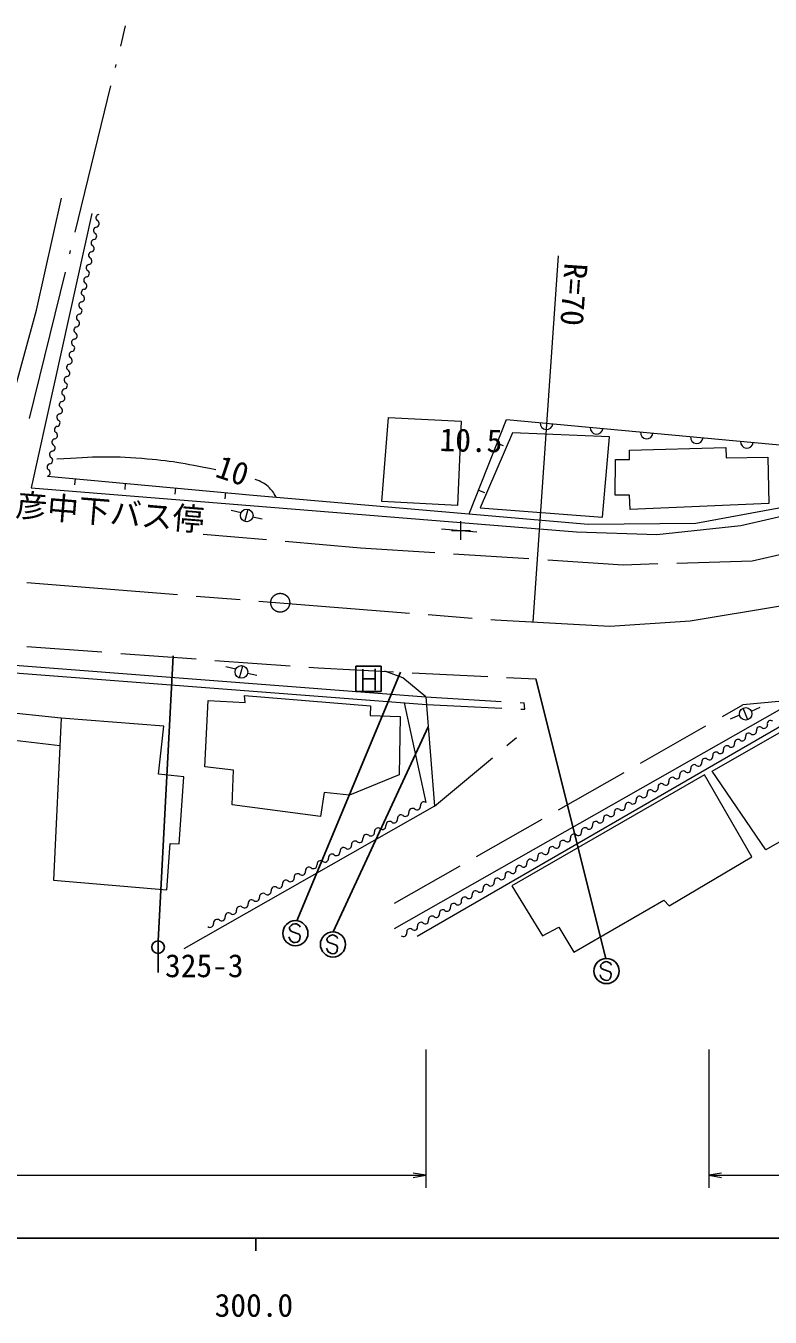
# Model space of a CAD drawing. Units: millimetres, scale not verified. Extents: x 40000 to 680000, y 20000 to 380000.
# Drawn here: x 349714 to 408878, y 198715 to 301420 of the extents above; entities that cross this region are included whole.
import ezdxf
from ezdxf.enums import TextEntityAlignment as Align

# ---------------------------------------------------------------- set-up
doc = ezdxf.new("R2010")
doc.units = ezdxf.units.MM
doc.header["$LTSCALE"] = 1000
for name, pattern in [('CHAIN', [18.5, 12, -1.5, 3.5, -1.5]), ('DASHED', [7.5, 6, -1.5]), ('LONG_DASHED_DOTTED', [15.25, 12, -1.5, 0.25, -1.5])]:
    doc.linetypes.add(name, pattern=pattern)
for name, color, linetype, lineweight in [('M-BMK', 2, 'CHAIN', 13), ('M-STR-HTXT', 7, 'Continuous', 13), ('M-STR-STRC', 7, 'Continuous', 25), ('M-TTL-BAND', 7, 'Continuous', 25), ('M-WORK', 1, 'Continuous', 13)]:
    doc.layers.add(name, color=color, linetype=linetype, lineweight=lineweight)
doc.styles.add('ＭＳ ゴシック', font='')
doc.styles.get('ＭＳ ゴシック').set_extended_font_data('MS Gothic')

# ---------------------------------------------------------------- blocks, each defined once
blk = doc.blocks.new('plus')
at = {"color": 0, "linetype": 'Continuous', "lineweight": -2}
for p, q in [((-1.25, 0), (1.25, 0)), ((0, -1.25), (0, 1.25))]:
    blk.add_line(p, q, dxfattribs=at)
blk = doc.blocks.new('open_arrow')
at = {"color": 0, "linetype": 'Continuous', "lineweight": -2}
blk.add_lwpolyline([(7.5, 1.25), (0, 0), (7.5, -1.25)], dxfattribs=at)

msp = doc.modelspace()

# ---------------------------------------------------------------- linework, layer by layer
at = {"layer": 'M-BMK'}
for p, q in [((239149, 265965), (387013, 254175)), ((402514, 254084), (409703, 255292)), ((387013, 254175), (396142, 253660)), ((396142, 253660), (402514, 254084))]:
    msp.add_line(p, q, dxfattribs=at)
msp.add_circle((369936, 255536), 750, dxfattribs=at)
at = {"layer": 'M-STR-HTXT'}
for p, q in [((392032, 283138), (390025, 254005)), ((381508, 220000), (381508, 209000)), ((404000, 220000), (404000, 209000)), ((280583, 210000), (381508, 210000)), ((404000, 210000), (443237, 210000))]:
    msp.add_line(p, q, dxfattribs=at)
at = {"layer": 'M-STR-STRC'}
for p, q in [((361420, 251318), (360226, 228641)), ((379495, 250021), (371255, 230244)), ((377955, 250481), (375955, 250481)), ((375955, 250481), (375955, 248481)), ((376496, 248566), (376496, 250265)), ((377487, 250276), (377487, 248571)), ((377955, 248481), (377955, 250481)), ((376496, 249481), (377487, 249481)), ((390251, 249486), (395814, 227244)), ((375955, 248481), (377955, 248481)), ((381696, 245677), (374146, 229360)), ((370680, 229738), (370664, 229624)), ((370664, 229624), (370750, 229442)), ((370809, 229876), (370680, 229738)), ((370750, 229442), (370901, 229368)), ((370940, 229969), (370809, 229876)), ((370901, 229368), (371433, 229180)), ((371106, 230003), (370940, 229969)), ((371222, 229986), (371106, 230003)), ((371366, 229914), (371222, 229986)), ((371476, 229839), (371366, 229914)), ((371433, 229180), (371513, 229007)), ((371510, 229728), (371476, 229839)), ((373927, 229078), (373795, 228985)), ((374092, 229111), (373927, 229078)), ((374208, 229095), (374092, 229111)), ((374353, 229023), (374208, 229095)), ((360226, 226141), (360226, 228641)), ((370667, 228849), (370628, 228959)), ((370751, 228672), (370667, 228849)), ((370854, 228598), (370751, 228672)), ((371000, 228523), (370854, 228598)), ((371120, 228506), (371000, 228523)), ((371288, 228535), (371120, 228506)), ((371413, 228631), (371288, 228535)), ((371484, 228780), (371413, 228631)), ((371513, 229007), (371484, 228780)), ((373653, 227958), (373614, 228068)), ((373667, 228846), (373651, 228733)), ((373651, 228733), (373737, 228550)), ((373795, 228985), (373667, 228846)), ((373737, 228550), (373887, 228477)), ((373887, 228477), (374420, 228289)), ((374462, 228948), (374353, 229023)), ((374420, 228289), (374500, 228116)), ((374497, 228837), (374462, 228948)), ((374500, 228116), (374470, 227889)), ((373737, 227780), (373653, 227958)), ((373841, 227707), (373737, 227780)), ((373987, 227632), (373841, 227707)), ((374107, 227615), (373987, 227632)), ((374275, 227644), (374107, 227615)), ((374399, 227740), (374275, 227644)), ((374470, 227889), (374399, 227740)), ((395837, 226997), (395671, 226963)), ((395952, 226980), (395837, 226997)), ((396097, 226908), (395952, 226980)), ((395397, 225843), (395358, 225953)), ((395411, 226732), (395395, 226618)), ((395395, 226618), (395481, 226436)), ((395540, 226870), (395411, 226732)), ((395481, 226436), (395632, 226362)), ((395671, 226963), (395540, 226870)), ((395632, 226362), (396164, 226174)), ((396207, 226833), (396097, 226908)), ((396164, 226174), (396244, 226001)), ((396241, 226722), (396207, 226833)), ((396244, 226001), (396214, 225774)), ((395481, 225666), (395397, 225843)), ((395585, 225592), (395481, 225666)), ((395731, 225517), (395585, 225592)), ((395851, 225500), (395731, 225517)), ((396019, 225529), (395851, 225500)), ((396144, 225625), (396019, 225529)), ((396214, 225774), (396144, 225625))]:
    msp.add_line(p, q, dxfattribs=at)
for centre, radius in [((371138, 229251), 1000), ((374124, 228360), 1000), ((360226, 228141), 500), ((395868, 226245), 1000)]:
    msp.add_circle(centre, radius, dxfattribs=at)
at = {"layer": 'M-TTL-BAND'}
for p, q in [((40000, 205000), (579000, 205000)), ((368000, 205000), (368000, 204000))]:
    msp.add_line(p, q, dxfattribs=at)
at = {"layer": 'M-WORK', "linetype": 'LONG_DASHED_DOTTED'}
msp.add_line((350007, 270183), (357646, 301420), dxfattribs=at)
at = {"layer": 'M-WORK'}
for p, q in [((350566, 278810), (352536, 287711)), ((354968, 286488), (350135, 264681)), ((346502, 264019), (350566, 278810)), ((384948, 262602), (387931, 270113)), ((387931, 270113), (410194, 268030)), ((387178, 268216), (387643, 268032)), ((397693, 266939), (397708, 267674)), ((397708, 267674), (405355, 267877)), ((405355, 267877), (405386, 267064)), ((405386, 267064), (408704, 267120)), ((408704, 267120), (408779, 263437)), ((396551, 264093), (396583, 266939)), ((396583, 266939), (397693, 266939)), ((351430, 265603), (367789, 264089)), ((353635, 265399), (353589, 264901)), ((357618, 265031), (357572, 264533)), ((350135, 264681), (393485, 261173)), ((361601, 264662), (361555, 264164)), ((365584, 264293), (365538, 263795)), ((367789, 264089), (394423, 261781)), ((385701, 264499), (386166, 264314)), ((397708, 264093), (396551, 264093)), ((397755, 262952), (397708, 264093)), ((367112, 262005), (367383, 262966)), ((408779, 263437), (397755, 262952)), ((402976, 261875), (412029, 263532)), ((406557, 261685), (413718, 263343)), ((366817, 262684), (366022, 262885)), ((367763, 262378), (368503, 262212)), ((382749, 261418), (385567, 261170)), ((393485, 261173), (399865, 260966)), ((394423, 261781), (402976, 261875)), ((399865, 260966), (406557, 261685)), ((280583, 255828), (381508, 248053)), ((280137, 255261), (381556, 247448)), ((366394, 250241), (365599, 250442)), ((366689, 249563), (366960, 250524)), ((367340, 249936), (368080, 249770)), ((415460, 249027), (380826, 228994)), ((363930, 242483), (364217, 247749)), ((364217, 247749), (367147, 247596)), ((367147, 247596), (367089, 248171)), ((367089, 248171), (377105, 247328)), ((379020, 229623), (410992, 247807)), ((381537, 239641), (379817, 247582)), ((381508, 248053), (382197, 239360)), ((389378, 247067), (389314, 247578)), ((352521, 246345), (347277, 246910)), ((377105, 247328), (377086, 246562)), ((377086, 246562), (379461, 246485)), ((406445, 246590), (405690, 246268)), ((407090, 246228), (406724, 247157)), ((407382, 246919), (408072, 247235)), ((352521, 246345), (351908, 233476)), ((360679, 245732), (352521, 246345)), ((360258, 241902), (360679, 245732)), ((379461, 246485), (379384, 241851)), ((352416, 244143), (347067, 244790)), ((366228, 242215), (363930, 242483)), ((362268, 241692), (360258, 241902)), ((361904, 236349), (362268, 241692)), ((366113, 239476), (366228, 242215)), ((379384, 241851), (375439, 240242)), ((403667, 241846), (388340, 233020)), ((407434, 235335), (403667, 241846)), ((373428, 240434), (373141, 238538)), ((375439, 240242), (373428, 240434)), ((382197, 239360), (362273, 228008)), ((373141, 238538), (366113, 239476)), ((360928, 232710), (361196, 236387)), ((361196, 236387), (361904, 236349)), ((400837, 231441), (407434, 235335)), ((351908, 233476), (360928, 232710)), ((388340, 233020), (390775, 229037)), ((393284, 227754), (400420, 231884)), ((400420, 231884), (400837, 231441)), ((390775, 229037), (392077, 229745)), ((392077, 229745), (393284, 227754))]:
    msp.add_line(p, q, dxfattribs=at)
at = {"layer": 'M-WORK', "linetype": 'DASHED'}
for p, q in [((376308, 259886), (363796, 260972)), ((397182, 258533), (376308, 259886)), ((412221, 259950), (407446, 258852)), ((407446, 258852), (397182, 258533)), ((349780, 252067), (372941, 250346)), ((372941, 250346), (390251, 249486)), ((379681, 249572), (378262, 250082)), ((381508, 248053), (379681, 249572)), ((381508, 248053), (389314, 247578)), ((410992, 247807), (406704, 247419)), ((379017, 231634), (406704, 247419)), ((381556, 247448), (389378, 247067)), ((382197, 239360), (388724, 244817))]:
    msp.add_line(p, q, dxfattribs=at)
at = {"layer": 'M-WORK'}
for points in [[(384312, 269965), (384035, 263277), (378014, 263594), (378529, 270270)], [(385838, 263089), (395563, 262339), (396102, 268719), (388403, 269040)], [(404271, 242147), (415704, 248687), (419077, 241920), (408539, 235892)]]:
    msp.add_lwpolyline(points, close=True, dxfattribs=at)
for centre in [(367273, 262478), (366850, 250036), (406932, 246702)]:
    msp.add_circle(centre, 500, dxfattribs=at)
for centre, radius, start, end in [((355555, 286142), 270, 99.42815, 238.37465), ((355272, 285683), 270, 279.42815, 58.37465), ((355361, 285151), 270, 99.42815, 238.37465), ((355078, 284692), 270, 279.42815, 58.37465), ((355166, 284160), 270, 99.42815, 238.37465), ((354884, 283701), 270, 279.42815, 58.37465), ((354778, 282179), 270, 99.42815, 238.37465), ((354972, 283170), 270, 99.42815, 238.37465), ((354689, 282711), 270, 279.42815, 58.37465), ((354583, 281188), 270, 99.42815, 238.37465), ((354495, 281720), 270, 279.42815, 58.37465), ((354389, 280197), 270, 99.42815, 238.37465), ((354301, 280729), 270, 279.42815, 58.37465), ((354195, 279207), 270, 99.42815, 238.37465), ((354106, 279739), 270, 279.42815, 58.37465), ((354000, 278216), 270, 99.42815, 238.37465), ((353912, 278748), 270, 279.42815, 58.37465), ((353806, 277225), 270, 99.42815, 238.37465), ((353718, 277757), 270, 279.42815, 58.37465), ((353612, 276235), 270, 99.42815, 238.37465), ((353523, 276767), 270, 279.42815, 58.37465), ((353417, 275244), 270, 99.42815, 238.37465), ((353329, 275776), 270, 279.42815, 58.37465), ((353223, 274253), 270, 99.42815, 238.37465), ((353135, 274785), 270, 279.42815, 58.37465), ((353029, 273263), 270, 99.42815, 238.37465), ((352940, 273795), 270, 279.42815, 58.37465), ((352834, 272272), 270, 99.42815, 238.37465), ((352746, 272804), 270, 279.42815, 58.37465), ((352640, 271281), 270, 99.42815, 238.37465), ((352552, 271813), 270, 279.42815, 58.37465), ((352446, 270291), 270, 99.42815, 238.37465), ((352357, 270823), 270, 279.42815, 58.37465), ((352251, 269300), 270, 99.42815, 238.37465), ((352163, 269832), 270, 279.42815, 58.37465), ((391097, 269817), 500, 174.65481, 354.65481), ((395080, 269444), 500, 174.65481, 354.65481), ((399062, 269072), 500, 174.65481, 354.65481), ((352057, 268309), 270, 99.42815, 238.37465), ((351774, 267851), 270, 279.42815, 58.37465), ((351969, 268841), 270, 279.42815, 58.37465), ((403045, 268699), 500, 174.65481, 354.65481), ((407028, 268327), 500, 174.65481, 354.65481), ((351863, 267319), 270, 99.42815, 238.37465), ((351580, 266860), 270, 279.42815, 58.37465), ((351668, 266328), 270, 99.42815, 238.37465), ((351386, 265869), 270, 279.42815, 58.37465), ((408048, 245402), 267, 50.18793, 189.81908), ((408391, 245813), 267, 230.18793, 9.81908), ((408917, 245904), 267, 50.18793, 189.81908), ((406311, 244399), 267, 50.18793, 189.81908), ((406653, 244810), 267, 230.18793, 9.81908), ((407180, 244901), 267, 50.18793, 189.81908), ((407522, 245311), 267, 230.18793, 9.81908), ((404574, 243396), 267, 50.18793, 189.81908), ((404916, 243806), 267, 230.18793, 9.81908), ((405442, 243897), 267, 50.18793, 189.81908), ((405784, 244308), 267, 230.18793, 9.81908), ((402836, 242393), 267, 50.18793, 189.81908), ((403178, 242803), 267, 230.18793, 9.81908), ((403705, 242894), 267, 50.18793, 189.81908), ((404047, 243305), 267, 230.18793, 9.81908), ((401099, 241389), 267, 50.18793, 189.81908), ((401441, 241800), 267, 230.18793, 9.81908), ((401967, 241891), 267, 50.18793, 189.81908), ((402310, 242301), 267, 230.18793, 9.81908), ((398835, 240295), 267, 230.18793, 9.81908), ((399361, 240386), 267, 50.18793, 189.81908), ((399704, 240797), 267, 230.18793, 9.81908), ((400230, 240888), 267, 50.18793, 189.81908), ((400572, 241298), 267, 230.18793, 9.81908), ((380798, 239347), 285, 232.27546, 6.95827), ((381363, 239416), 285, 52.27546, 186.95827), ((397097, 239292), 267, 230.18793, 9.81908), ((397624, 239383), 267, 50.18793, 189.81908), ((397966, 239793), 267, 230.18793, 9.81908), ((398493, 239884), 267, 50.18793, 189.81908), ((378971, 238308), 285, 232.27546, 6.95827), ((379536, 238377), 285, 52.27546, 186.95827), ((379884, 238828), 285, 232.27546, 6.95827), ((380450, 238897), 285, 52.27546, 186.95827), ((395360, 238288), 267, 230.18793, 9.81908), ((395887, 238380), 267, 50.18793, 189.81908), ((396229, 238790), 267, 230.18793, 9.81908), ((396755, 238881), 267, 50.18793, 189.81908), ((377144, 237270), 285, 232.27546, 6.95827), ((377709, 237339), 285, 52.27546, 186.95827), ((378057, 237789), 285, 232.27546, 6.95827), ((378623, 237858), 285, 52.27546, 186.95827), ((393623, 237285), 267, 230.18793, 9.81908), ((394149, 237376), 267, 50.18793, 189.81908), ((394491, 237787), 267, 230.18793, 9.81908), ((395018, 237878), 267, 50.18793, 189.81908), ((375317, 236231), 285, 232.27546, 6.95827), ((375882, 236300), 285, 52.27546, 186.95827), ((376230, 236751), 285, 232.27546, 6.95827), ((376796, 236820), 285, 52.27546, 186.95827), ((391885, 236282), 267, 230.18793, 9.81908), ((392412, 236373), 267, 50.18793, 189.81908), ((392754, 236784), 267, 230.18793, 9.81908), ((393280, 236875), 267, 50.18793, 189.81908), ((373490, 235193), 285, 232.27546, 6.95827), ((374055, 235262), 285, 52.27546, 186.95827), ((374403, 235712), 285, 232.27546, 6.95827), ((374969, 235781), 285, 52.27546, 186.95827), ((390148, 235279), 267, 230.18793, 9.81908), ((390674, 235370), 267, 50.18793, 189.81908), ((391016, 235780), 267, 230.18793, 9.81908), ((391543, 235871), 267, 50.18793, 189.81908), ((371663, 234154), 285, 232.27546, 6.95827), ((372228, 234223), 285, 52.27546, 186.95827), ((372576, 234673), 285, 232.27546, 6.95827), ((373142, 234742), 285, 52.27546, 186.95827), ((388410, 234275), 267, 230.18793, 9.81908), ((388937, 234367), 267, 50.18793, 189.81908), ((389279, 234777), 267, 230.18793, 9.81908), ((389806, 234868), 267, 50.18793, 189.81908), ((369836, 233116), 285, 232.27546, 6.95827), ((370401, 233185), 285, 52.27546, 186.95827), ((370750, 233635), 285, 232.27546, 6.95827), ((371315, 233704), 285, 52.27546, 186.95827), ((386673, 233272), 267, 230.18793, 9.81908), ((387199, 233363), 267, 50.18793, 189.81908), ((387542, 233774), 267, 230.18793, 9.81908), ((388068, 233865), 267, 50.18793, 189.81908), ((368574, 232146), 285, 52.27546, 186.95827), ((368923, 232596), 285, 232.27546, 6.95827), ((369488, 232665), 285, 52.27546, 186.95827), ((384593, 231859), 267, 50.18793, 189.81908), ((384935, 232269), 267, 230.18793, 9.81908), ((385462, 232360), 267, 50.18793, 189.81908), ((385804, 232771), 267, 230.18793, 9.81908), ((386331, 232862), 267, 50.18793, 189.81908), ((366747, 231107), 285, 52.27546, 186.95827), ((367096, 231558), 285, 232.27546, 6.95827), ((367661, 231627), 285, 52.27546, 186.95827), ((368009, 232077), 285, 232.27546, 6.95827), ((382856, 230855), 267, 50.18793, 189.81908), ((383198, 231266), 267, 230.18793, 9.81908), ((383725, 231357), 267, 50.18793, 189.81908), ((384067, 231767), 267, 230.18793, 9.81908), ((364920, 230069), 285, 52.27546, 186.95827), ((365269, 230519), 285, 232.27546, 6.95827), ((365834, 230588), 285, 52.27546, 186.95827), ((366182, 231038), 285, 232.27546, 6.95827), ((381118, 229852), 267, 50.18793, 189.81908), ((381461, 230263), 267, 230.18793, 9.81908), ((381987, 230354), 267, 50.18793, 189.81908), ((382329, 230764), 267, 230.18793, 9.81908), ((364355, 230000), 285, 232.27546, 6.95827), ((379723, 229259), 267, 230.18793, 9.81908), ((380250, 229350), 267, 50.18793, 189.81908), ((380592, 229761), 267, 230.18793, 9.81908)]:
    msp.add_arc(centre, radius, start, end, dxfattribs=at)
for points in [[(364805, 266102), (362106, 266654), (361252, 266807), (358945, 266996), (356310, 267212), (355317, 267133), (352178, 266958)], [(369623, 263930), (369385, 264330), (369279, 264497), (368967, 264775), (368625, 265079), (368417, 265157), (367945, 265349)]]:
    msp.add_open_spline(points, degree=3, knots=[0, 0, 0, 0, 1, 1, 1, 2, 2, 2, 2], dxfattribs=at)

# ---------------------------------------------------------------- block references
at = {"layer": 'M-STR-HTXT', "xscale": 133, "yscale": 133, "rotation": 180}
msp.add_blockref('open_arrow', (381508, 210000), dxfattribs=at)
at = {"layer": 'M-STR-HTXT', "xscale": 133, "yscale": 133}
msp.add_blockref('open_arrow', (404000, 210000), dxfattribs=at)
at = {"layer": 'M-WORK', "xscale": 600, "yscale": 600}
msp.add_blockref('plus', (384297, 261282), dxfattribs=at)

# ---------------------------------------------------------------- texts
at = {"layer": 'M-STR-HTXT', "style": 'ＭＳ ゴシック'}
msp.add_text('R=70', height=1833, rotation=266.06, dxfattribs=at).set_placement((391998, 282639), align=Align.BOTTOM_LEFT)
at = {"layer": 'M-STR-STRC', "style": 'ＭＳ ゴシック'}
msp.add_text('325-3', height=1833, dxfattribs=at).set_placement((360781, 225204), align=Align.BOTTOM_LEFT)
at = {"layer": 'M-TTL-BAND', "style": 'ＭＳ ゴシック'}
msp.add_text('300.0', height=1833, dxfattribs=at).set_placement((367844, 198195), align=Align.BOTTOM_CENTER)
at = {"layer": 'M-WORK', "style": 'ＭＳ ゴシック'}
for s, rotation, p in [('10.5', 358.698, (382573, 267051)), ('10', 341.241, (364502, 265063)), ('彦中下バス停', 355.373, (348814, 261879))]:
    msp.add_text(s, height=1833, rotation=rotation, dxfattribs=at).set_placement(p, align=Align.BOTTOM_LEFT)

doc.saveas('drawing.dxf')
